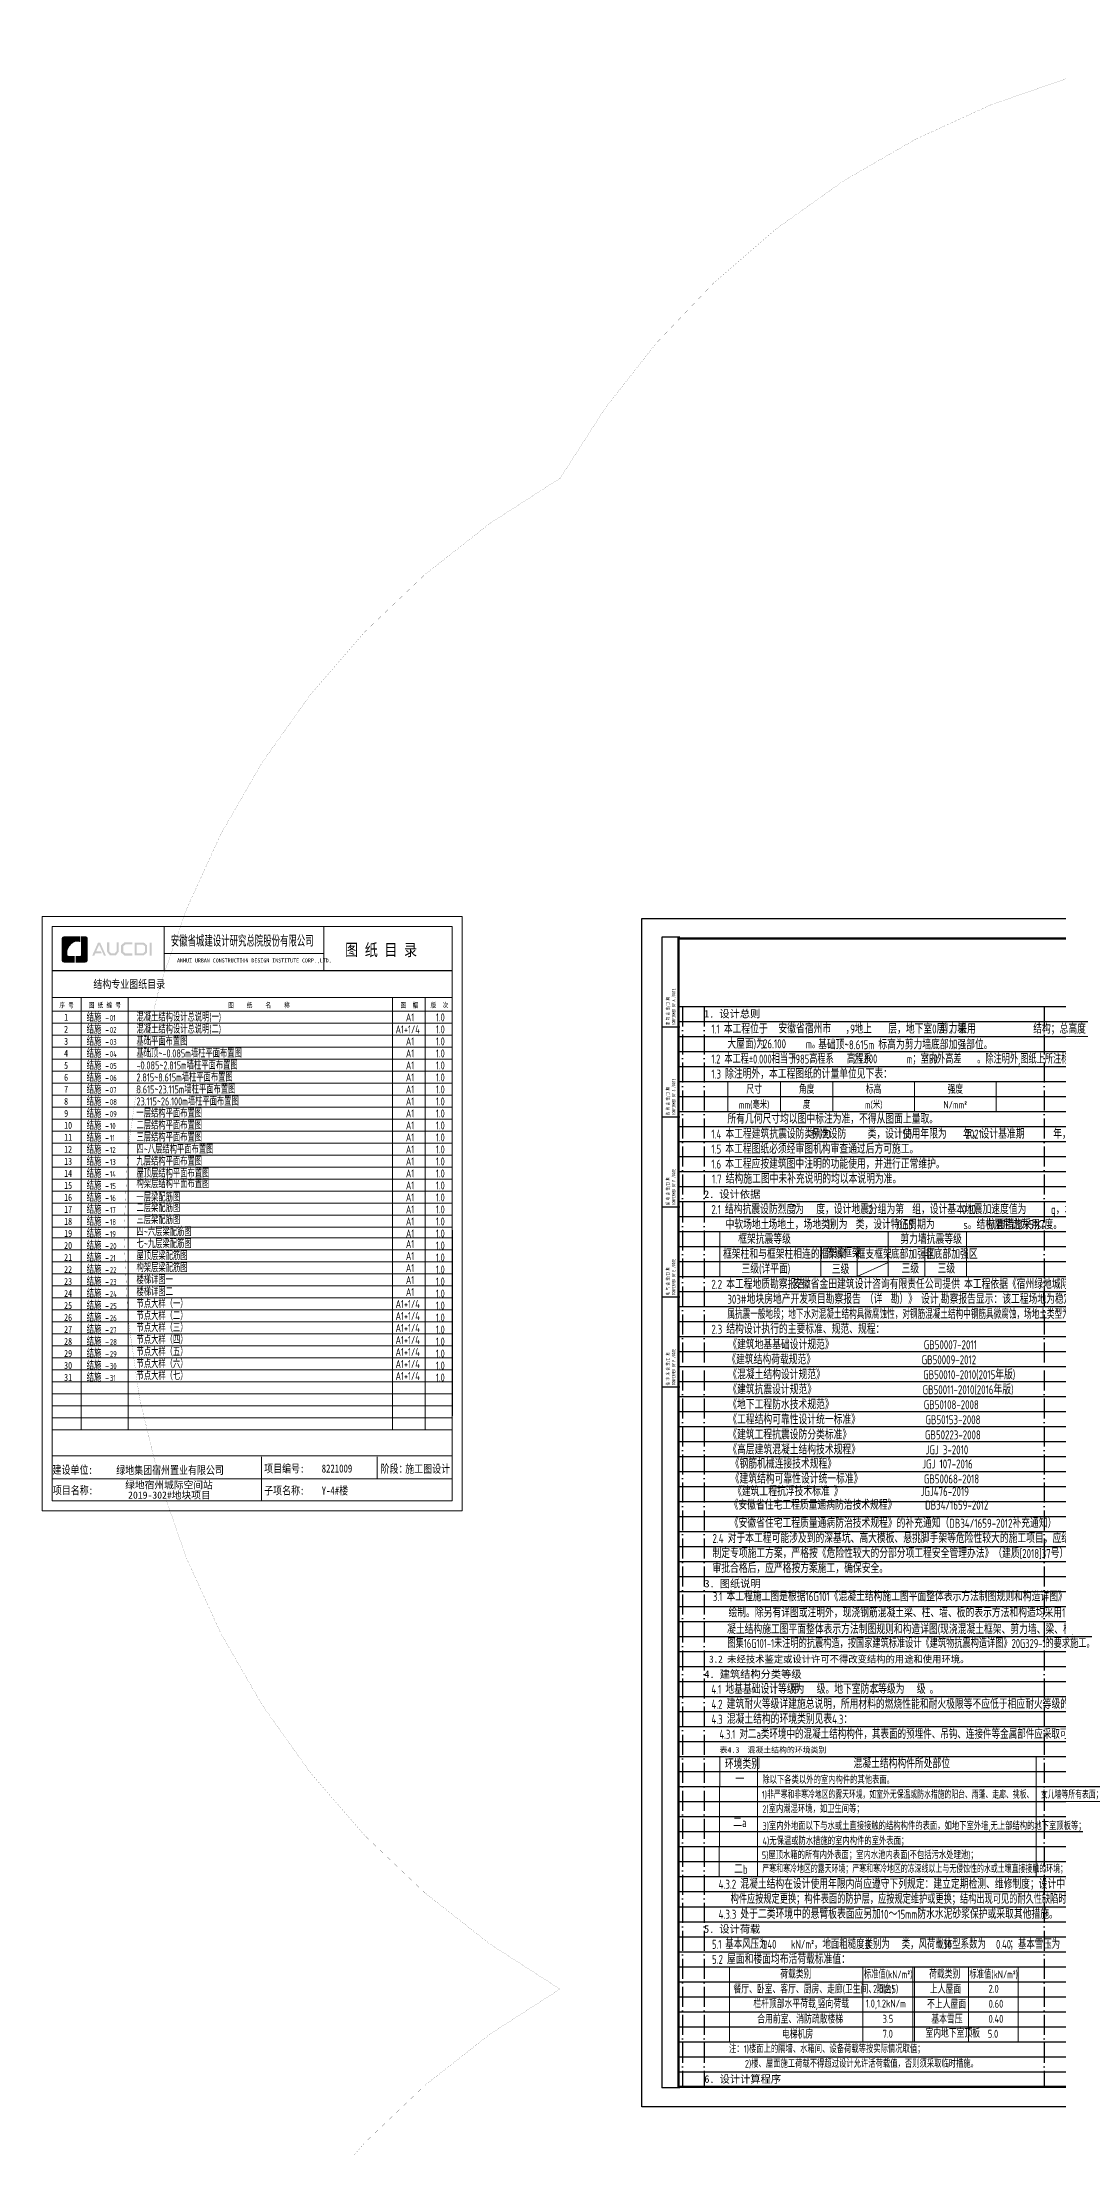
# Model space of a CAD drawing. Extents: x 826826 to 1642106, y -156213 to 399140.
# Drawn here: x 826826 to 877644, y 293837 to 399140 of the extents above; entities that cross this region are included whole.
import ezdxf
from ezdxf.enums import TextEntityAlignment as Align

# ---------------------------------------------------------------- set-up
doc = ezdxf.new("R2010")
doc.units = 0
doc.header["$LTSCALE"] = 1000
doc.linetypes.add('D1', pattern=[14, 10, -2, 0, -2])
doc.linetypes.add('DASHED', pattern=[0.75, 0.5, -0.25])
doc.layers.get('0').update_dxf_attribs({"linetype": 'CONTINUOUS'})
doc.layers.get('DEFPOINTS').update_dxf_attribs({"linetype": 'CONTINUOUS'})
for name, color, linetype in [('C-Sheet-图框', 101, 'CONTINUOUS'), ('C-SHET-TTLB', 11, 'CONTINUOUS'), ('PUB_TEXT', 2, 'CONTINUOUS'), ('图签文字', 4, 'CONTINUOUS'), ('审核', 1, 'CONTINUOUS')]:
    doc.layers.add(name, color=color, linetype=linetype)
for name, color, linetype, lineweight in [('S-1-TEXT', 7, 'CONTINUOUS', 18), ('S-1-修改', 23, 'CONTINUOUS', 18), ('图框', 9, 'CONTINUOUS', 18), ('图签', 147, 'CONTINUOUS', 18)]:
    doc.layers.add(name, color=color, linetype=linetype, lineweight=lineweight)
doc.styles.add('SHEET-ECADI', font='simhei.ttf', dxfattribs={"width": 0.7})
doc.styles.add('STYLE111', font='simhei.ttf', dxfattribs={"width": 0.7})
doc.styles.add('TS', font='tssdeng.shx', dxfattribs={"width": 0.7, "bigfont": 'tssdchn.shx'})
doc.styles.add('TSSD_DIMENSION', font='Tssdeng.shx', dxfattribs={"width": 0.7, "bigfont": 'tssdchn.shx'})
doc.styles.add('TSSD_REIN', font='tssdeng.shx', dxfattribs={"width": 0.7, "height": 300, "bigfont": 'tssdchn.shx'})
doc.styles.add('宋体', font='', dxfattribs={"height": 50})
doc.styles.add('建筑图签-1', font='simhei.ttf', dxfattribs={"width": 0.7})
doc.styles.add('黑体', font='simhei.ttf')
doc.styles.get('宋体').set_extended_font_data('SimSun')

# ---------------------------------------------------------------- blocks, each defined once
blk = doc.blocks.new('2014SHEET-L')
at = {"layer": 'C-SHET-TTLB'}
for p, q in [((0, -45), (-9, -45)), ((0, -90), (-9, -90)), ((0, -135), (-9, -135)), ((0, -180), (-9, -180)), ((0, -225), (-9, -225))]:
    blk.add_line(p, q, dxfattribs=at)
at = {"layer": 'C-SHET-TTLB', "style": 'SHEET-ECADI', "width": 0.7}
for s, p in [('建 筑 会 签/日 期', (-5.2, -44)), ('CONFIRMED BY A /DATE', (-2.3, -44)), ('结 构 会 签/日 期', (-5.2, -89)), ('CONFIRMED BY S /DATE', (-2.3, -89)), ('暖 动 会 签/日 期', (-5.2, -134)), ('CONFIRMED BY M /DATE', (-2.3, -134)), ('电 气 会 签/日 期', (-5.2, -179)), ('CONFIRMED BY E /DATE', (-2.3, -179)), ('给 排 水 会 签/日 期', (-5.2, -224)), ('CONFIRMED BY P /DATE', (-2.3, -224))]:
    blk.add_text(s, height=1.6, rotation=90, dxfattribs=at).set_placement(p)
blk = doc.blocks.new('2017_11-sheet-L2', base_point=(18.4, 410))
at = {"layer": 'C-SHET-TTLB'}
blk.add_blockref('2014SHEET-L', (19, 410.6), dxfattribs=at)
blk = doc.blocks.new('院标1')
h = blk.add_hatch(color=150)
h.dxf.hatch_style = 1
edge = h.paths.add_edge_path()
edge.add_spline(control_points=[(116373, 648379), (116379, 648379), (116382, 648379), (116391, 648379), (116391, 648379), (116391, 648379), (116616, 648379), (116616, 648379), (116616, 648379), (116616, 648379), (116616, 648054), (116616, 648054), (116616, 648054), (116616, 648054), (116108, 648054), (116108, 648054), (116108, 648054), (116028, 648054), (115963, 648111), (115963, 648199), (115963, 648199), (115963, 648199), (115963, 649215), (115963, 649215), (115963, 649215), (115963, 649295), (116018, 649360), (116108, 649360), (116108, 649360), (116108, 649360), (116897, 649360), (116897, 649360), (116897, 649360), (116897, 649360), (116897, 649080), (116897, 649080), (116897, 649080), (116897, 649080), (116566, 649140), (116356, 648859), (116356, 648859), (116245, 648719), (116240, 648545), (116247, 648466), (116247, 648466), (116254, 648386), (116247, 648466), (116247, 648466), (116247, 648466), (116247, 648466), (116258, 648374), (116373, 648379)], knot_values=[0, 0, 0, 0, 0.0714286, 0.0714286, 0.0714286, 0.1071429, 0.1428571, 0.1428571, 0.1428571, 0.1785714, 0.2142857, 0.2142857, 0.2142857, 0.25, 0.2857143, 0.2857143, 0.2857143, 0.3214286, 0.3571429, 0.3571429, 0.3571429, 0.3928571, 0.4285714, 0.4285714, 0.4285714, 0.4642857, 0.5, 0.5, 0.5, 0.5357143, 0.5714286, 0.5714286, 0.5714286, 0.6071429, 0.6428571, 0.6428571, 0.6428571, 0.6785714, 0.7142857, 0.7142857, 0.7142857, 0.75, 0.7857143, 0.7857143, 0.7857143, 0.8214286, 0.8571429, 0.8571429, 0.8571429, 0.9285714, 1, 1, 1, 1], degree=3, periodic=0)
h = blk.add_hatch(color=150)
h.dxf.hatch_style = 1
edge = h.paths.add_edge_path()
edge.add_spline(control_points=[(117268, 649215), (117268, 649215), (117268, 648199), (117268, 648199), (117268, 648199), (117268, 648114), (117212, 648054), (117123, 648054), (117123, 648054), (117123, 648054), (116663, 648054), (116663, 648054), (116663, 648054), (116663, 648054), (116663, 648379), (116663, 648379), (116663, 648379), (116663, 648379), (116865, 648379), (116865, 648379), (116865, 648379), (116907, 648379), (116941, 648413), (116941, 648455), (116941, 648455), (116941, 648455), (116941, 649360), (116941, 649360), (116941, 649360), (116941, 649360), (117123, 649360), (117123, 649360), (117123, 649360), (117204, 649360), (117268, 649306), (117268, 649215)], knot_values=[0, 0, 0, 0, 0.1, 0.1, 0.1, 0.15, 0.2, 0.2, 0.2, 0.25, 0.3, 0.3, 0.3, 0.35, 0.4, 0.4, 0.4, 0.45, 0.5, 0.5, 0.5, 0.55, 0.6, 0.6, 0.6, 0.65, 0.7, 0.7, 0.7, 0.75, 0.8, 0.8, 0.8, 0.9, 1, 1, 1, 1], degree=3, periodic=0)

msp = doc.modelspace()

# ---------------------------------------------------------------- hatches: boundary and pattern name
h = msp.add_hatch(color=150)
h.dxf.hatch_style = 1
edge = h.paths.add_edge_path()
edge.add_spline(control_points=[(829106.19, 354298.97), (829106.19, 354298.97), (829106.19, 353283.56), (829106.19, 353283.56), (829106.19, 353283.56), (829106.19, 353198.45), (829050.53, 353138.14), (828960.79, 353138.14), (828960.79, 353138.14), (828960.79, 353138.14), (828501.02, 353138.14), (828501.02, 353138.14), (828501.02, 353138.14), (828501.02, 353138.14), (828501.02, 353463.12), (828501.02, 353463.12), (828501.02, 353463.12), (828501.02, 353463.12), (828703.39, 353463.12), (828703.39, 353463.12), (828703.39, 353463.12), (828745.25, 353463.12), (828779.13, 353497.09), (828779.13, 353538.86), (828779.13, 353538.86), (828779.13, 353538.86), (828779.13, 354444.39), (828779.13, 354444.39), (828779.13, 354444.39), (828779.13, 354444.39), (828960.79, 354444.39), (828960.79, 354444.39), (828960.79, 354444.39), (829042.49, 354444.39), (829106.19, 354390.53), (829106.19, 354298.97)], knot_values=[0, 0, 0, 0, 0.1, 0.1, 0.1, 0.15, 0.2, 0.2, 0.2, 0.25, 0.3, 0.3, 0.3, 0.35, 0.4, 0.4, 0.4, 0.45, 0.5, 0.5, 0.5, 0.55, 0.6, 0.6, 0.6, 0.65, 0.7, 0.7, 0.7, 0.75, 0.8, 0.8, 0.8, 0.9, 1, 1, 1, 1], degree=3, periodic=0)
at = {"layer": '图签文字'}
h = msp.add_hatch(color=4, dxfattribs=at)
h.paths.add_polyline_path([(832197.43, 354134.1), (832304.21, 354134.1), (832304.21, 353479.38), (832197.43, 353479.38)])
h.paths.add_polyline_path([(831557.63, 354034.96), (831557.63, 353587.88), (831864.1, 353587.88), (831969.66, 353678.55), (831969.66, 353949.38), (831867.29, 354034.96)], flags=16)
h.paths.add_polyline_path([(831457.26, 354135.32), (831457.26, 353487.51), (831901.29, 353487.51), (832070.02, 353632.45), (832070.02, 353996.29), (831903.71, 354135.32)])
h.paths.add_polyline_path([(831335.82, 354138.45), (831335.82, 354040.44), (830989.77, 354040.44), (830876.89, 353946.13), (830876.89, 353674.3), (830989.77, 353587.39), (831337.67, 353587.39), (831337.67, 353483.84), (830943.51, 353483.84), (830771.41, 353631.78), (830771.41, 353996.06), (830939.81, 354138.45)])
h.paths.add_polyline_path([(830075.31, 354136.93), (830177.84, 354136.93), (830177.84, 353702.87), (830274.79, 353591.1), (830453.75, 353591.1), (830550.69, 353702.87), (830550.69, 354136.93), (830647.63, 354136.93), (830647.63, 353671.2), (830507.81, 353486.78), (830220.72, 353486.78), (830075.31, 353673.07)])
h.paths.add_polyline_path([(829623.27, 354135.77), (829722.71, 354135.77), (830013.36, 353486.11), (829915.05, 353486.11), (829675.82, 354025.12), (829526.96, 353695.1), (829757.8, 353695.1), (829809.29, 353597.19), (829485.44, 353597.19), (829435.62, 353484.34), (829331, 353484.34)])

# ---------------------------------------------------------------- linework, layer by layer
msp.add_line((847326.36, 339754.08), (847326.36, 330479.08))
at = {"layer": 'C-SHET-TTLB'}
for p, q in [((857798.73, 354402.46), (857798.73, 296882.46)), ((858698.73, 354402.46), (857798.73, 354402.46)), ((858698.73, 296882.46), (857798.73, 296882.46))]:
    msp.add_line(p, q, dxfattribs=at)
msp.add_lwpolyline([(940898.73, 355342.46), (940898.73, 295942.46), (856798.73, 295942.46), (856798.73, 355342.46)], close=True, dxfattribs=at)
at = {"layer": 'C-SHET-TTLB', "const_width": 120}
msp.add_lwpolyline([(858638.73, 354342.46), (939898.73, 354342.46), (939898.73, 296942.46), (858638.73, 296942.46)], close=True, dxfattribs=at)
at = {"layer": 'DEFPOINTS', "color": 252}
for p, q in [((858638.73, 350942.46), (932898.73, 350942.46)), ((858638.73, 350192.46), (932898.73, 350192.46)), ((858638.73, 349442.46), (932898.73, 349442.46)), ((858638.73, 348692.46), (932898.73, 348692.46)), ((858638.73, 347942.46), (932898.73, 347942.46)), ((858638.73, 347192.46), (932898.73, 347192.46)), ((858638.73, 346442.46), (932898.73, 346442.46)), ((858638.73, 345692.46), (932898.73, 345692.46)), ((858638.73, 344942.46), (932898.73, 344942.46)), ((858638.73, 344192.46), (932898.73, 344192.46)), ((858638.73, 343442.46), (932898.73, 343442.46)), ((858638.73, 342692.46), (932898.73, 342692.46)), ((858638.73, 341942.46), (932898.73, 341942.46)), ((858638.73, 341192.46), (932898.73, 341192.46)), ((858638.73, 340442.46), (932898.73, 340442.46)), ((858638.73, 339692.46), (932898.73, 339692.46)), ((858638.73, 338942.46), (932898.73, 338942.46)), ((858638.73, 338192.46), (932898.73, 338192.46)), ((858638.73, 337442.46), (932898.73, 337442.46)), ((858638.73, 336692.46), (932898.73, 336692.46)), ((858638.73, 335942.46), (932898.73, 335942.46)), ((858638.73, 335192.46), (932898.73, 335192.46)), ((858638.73, 334442.46), (932898.73, 334442.46)), ((858638.73, 333692.46), (932898.73, 333692.46)), ((858638.73, 332942.46), (932898.73, 332942.46)), ((858638.73, 332192.46), (932898.73, 332192.46)), ((858638.73, 331442.46), (932898.73, 331442.46)), ((858638.73, 330692.46), (932898.73, 330692.46)), ((858638.73, 329942.46), (932898.73, 329942.46)), ((858638.73, 329192.46), (932898.73, 329192.46)), ((858638.73, 328442.46), (932898.73, 328442.46)), ((858638.73, 327692.46), (932898.73, 327692.46)), ((858638.73, 326942.46), (932898.73, 326942.46)), ((858638.73, 326192.46), (932898.73, 326192.46)), ((858638.73, 325442.46), (932898.73, 325442.46)), ((858638.73, 324692.46), (932898.73, 324692.46)), ((858638.73, 323942.46), (932898.73, 323942.46)), ((858638.73, 323192.46), (932898.73, 323192.46)), ((858638.73, 322442.46), (932898.73, 322442.46)), ((858638.73, 321692.46), (932898.73, 321692.46)), ((858638.73, 320942.46), (932898.73, 320942.46)), ((858638.73, 320192.46), (932898.73, 320192.46)), ((858638.73, 319442.46), (932898.73, 319442.46)), ((858638.73, 318692.46), (932898.73, 318692.46)), ((858638.73, 317942.46), (932898.73, 317942.46)), ((858638.73, 317192.46), (932898.73, 317192.46)), ((858638.73, 316442.46), (932898.73, 316442.46)), ((858638.73, 315692.46), (932898.73, 315692.46)), ((858638.73, 314942.46), (932898.73, 314942.46)), ((858638.73, 314192.46), (932898.73, 314192.46)), ((858638.73, 313442.46), (932898.73, 313442.46)), ((858638.73, 312692.46), (932898.73, 312692.46)), ((858638.73, 311942.46), (932898.73, 311942.46)), ((858638.73, 311192.46), (932898.73, 311192.46)), ((858638.73, 310442.46), (932898.73, 310442.46)), ((858638.73, 309692.46), (932898.73, 309692.46)), ((858638.73, 308942.46), (932898.73, 308942.46)), ((858638.73, 308192.46), (932898.73, 308192.46)), ((858638.73, 307442.46), (932898.73, 307442.46)), ((858638.73, 306692.46), (932898.73, 306692.46)), ((858638.73, 305942.46), (932898.73, 305942.46)), ((858638.73, 305192.46), (932898.73, 305192.46)), ((858638.73, 304442.46), (932898.73, 304442.46)), ((858638.73, 303692.46), (932898.73, 303692.46)), ((858638.73, 302942.46), (932898.73, 302942.46)), ((858638.73, 302192.46), (932898.73, 302192.46)), ((858638.73, 301442.46), (932898.73, 301442.46)), ((858638.73, 300692.46), (932898.73, 300692.46)), ((858638.73, 299942.46), (932898.73, 299942.46)), ((858638.73, 299192.46), (932898.73, 299192.46)), ((858638.73, 298442.46), (932898.73, 298442.46)), ((858638.73, 297692.46), (932898.73, 297692.46))]:
    msp.add_line(p, q, dxfattribs=at)
at = {"layer": 'DEFPOINTS', "color": 252, "linetype": 'D1', "ltscale": 0.1}
for p, q in [((858838.73, 350942.46), (858838.73, 296942.46)), ((859910.73, 350942.46), (859910.73, 296942.46)), ((876910.73, 350942.46), (876910.73, 296942.46))]:
    msp.add_line(p, q, dxfattribs=at)
at = {"layer": 'S-1-TEXT', "color": 2}
for p, q in [((863724.95, 347192.46), (863724.95, 345692.46)), ((866349.95, 347192.46), (866349.95, 345692.46)), ((870428.07, 347192.46), (870428.07, 345692.46)), ((861099.95, 346442.46), (874506.2, 346442.46)), ((860691.05, 339692.46), (873034.87, 339692.46)), ((860691.05, 339692.46), (860691.05, 337442.46)), ((860691.05, 339692.46), (860691.05, 337442.46)), ((869116.33, 339692.46), (869116.33, 337442.46)), ((873034.87, 339692.46), (873034.87, 337442.46)), ((860691.05, 338942.46), (873034.87, 338942.46)), ((860691.05, 338192.46), (873034.87, 338192.46)), ((865739.31, 338942.46), (865739.31, 337442.46)), ((867560.6, 338942.46), (867560.6, 337442.46)), ((867560.6, 337442.46), (869116.33, 338139.95)), ((870947.96, 338942.46), (870947.96, 337442.46)), ((860691.05, 337442.46), (873034.87, 337442.46)), ((862581.76, 313447.95), (862581.76, 307442.46)), ((860706.76, 312697.95), (876511.38, 312697.95)), ((860706.76, 311947.95), (876511.38, 311947.95)), ((860706.76, 308197.95), (876511.38, 308197.95)), ((861183.94, 302942.46), (870347.3, 302942.46)), ((861183.94, 302942.46), (861183.94, 299192.46)), ((870347.3, 302942.46), (861183.94, 302942.46)), ((867840.19, 299192.46), (867840.19, 302942.46)), ((870347.3, 299192.46), (870347.3, 302942.46)), ((875604.08, 302942.46), (870432.52, 302942.46)), ((870432.52, 299192.46), (870432.52, 302942.46)), ((870432.52, 302942.46), (875604.08, 302942.46)), ((873132.37, 299192.46), (873132.37, 302942.46)), ((875604.08, 299192.46), (875604.08, 302942.46)), ((861183.94, 302192.46), (870347.3, 302192.46)), ((861183.94, 301442.46), (870347.3, 301442.46)), ((870432.52, 302192.46), (875604.08, 302192.46)), ((870432.52, 301442.46), (875604.08, 301442.46)), ((861183.94, 300692.46), (870347.3, 300692.46)), ((870432.52, 300692.46), (875604.08, 300692.46)), ((861183.94, 299942.46), (870347.3, 299942.46)), ((861183.94, 299192.46), (870347.3, 299192.46)), ((870432.52, 299942.46), (875604.08, 299942.46)), ((870432.52, 299192.46), (875604.08, 299192.46))]:
    msp.add_line(p, q, dxfattribs=at)
for points in [[(874506.2, 347192.46), (874506.2, 345692.46), (861099.95, 345692.46), (861099.95, 347192.46), (874506.2, 347192.46)], [(876511.38, 313447.95), (876511.38, 307442.46), (860669.07, 307442.46), (860706.76, 313447.95), (876511.38, 313447.95)]]:
    msp.add_lwpolyline(points, dxfattribs=at)
at = {"layer": '图框'}
for p, q in [((827326.36, 354928.87), (827326.36, 326228.87)), ((847326.36, 354928.87), (827326.36, 354928.87)), ((832919.66, 352728.87), (832919.66, 354928.87)), ((840910.42, 352728.87), (840910.42, 354928.87)), ((847326.36, 326228.87), (847326.36, 354928.87)), ((840889.35, 353590.89), (832919.66, 353590.89)), ((827326.36, 351378.87), (827326.35, 327378.88)), ((827326.36, 351378.87), (827326.36, 331578.88)), ((827326.36, 351378.87), (847326.36, 351378.87)), ((847326.36, 350703.86), (827326.36, 350703.87)), ((847326.36, 350703.86), (827326.36, 350703.87)), ((827326.36, 350703.87), (847326.36, 350703.86)), ((827326.36, 350703.87), (847326.36, 350703.86)), ((828770.54, 351378.87), (828770.54, 329778.88)), ((831127.73, 351378.87), (831127.73, 329778.88)), ((844337.94, 351378.87), (844337.94, 329778.87)), ((845972.16, 351378.87), (845972.17, 329778.87)), ((847326.36, 350103.86), (827326.36, 350103.87)), ((847326.36, 349503.86), (827326.36, 349503.87)), ((827326.36, 349503.87), (847326.36, 349503.86)), ((827326.36, 349503.87), (847326.36, 349503.86)), ((847326.36, 349503.86), (827326.36, 349503.87)), ((847326.36, 348903.86), (827326.36, 348903.87)), ((847326.36, 348903.86), (827326.36, 348903.87)), ((827326.36, 348903.87), (847326.36, 348903.86)), ((847326.36, 348303.86), (827326.36, 348303.87)), ((847326.36, 348303.86), (827326.36, 348303.87)), ((827326.36, 348303.87), (847326.36, 348303.86)), ((827326.36, 348303.87), (847326.36, 348303.86)), ((847326.36, 347703.86), (827326.36, 347703.87)), ((847326.36, 347703.86), (827326.36, 347703.87)), ((847326.36, 347703.86), (827326.36, 347703.87)), ((847326.36, 347703.86), (827326.36, 347703.87)), ((827326.36, 347703.87), (847326.36, 347703.86)), ((827326.36, 347703.87), (847326.36, 347703.86)), ((847326.36, 347103.86), (827326.36, 347103.87)), ((827326.36, 347103.87), (847326.36, 347103.86)), ((827326.36, 347103.87), (847326.36, 347103.86)), ((847326.36, 347103.86), (827326.36, 347103.87)), ((847326.36, 346503.86), (827326.36, 346503.87)), ((847326.36, 346503.86), (827326.36, 346503.87)), ((827326.36, 346503.87), (847326.36, 346503.86)), ((827326.36, 346503.87), (847326.36, 346503.86)), ((847326.36, 345903.86), (827326.36, 345903.87)), ((847326.36, 345903.86), (827326.36, 345903.87)), ((827326.36, 345903.87), (847326.36, 345903.86)), ((827326.36, 345903.87), (847326.36, 345903.86)), ((847326.36, 345303.86), (827326.36, 345303.87)), ((847326.36, 345303.86), (827326.36, 345303.87)), ((847326.36, 345303.86), (827326.36, 345303.87)), ((847326.36, 345303.86), (827326.36, 345303.87)), ((827326.36, 345303.87), (847326.36, 345303.86)), ((827326.36, 345303.87), (847326.36, 345303.86)), ((847326.36, 344703.86), (827326.36, 344703.87)), ((827326.36, 344703.87), (847326.36, 344703.86)), ((827326.36, 344703.87), (847326.36, 344703.86)), ((847326.36, 344703.86), (827326.36, 344703.87)), ((847326.36, 344103.86), (827326.36, 344103.87)), ((847326.36, 344103.86), (827326.36, 344103.87)), ((827326.36, 344103.87), (847326.36, 344103.86)), ((827326.36, 344103.87), (847326.36, 344103.86)), ((847326.36, 343503.86), (827326.36, 343503.87)), ((847326.36, 343503.86), (827326.36, 343503.87)), ((827326.36, 343503.87), (847326.36, 343503.86)), ((827326.36, 343503.87), (847326.36, 343503.86)), ((847326.36, 342903.86), (827326.36, 342903.87)), ((847326.36, 342903.86), (827326.36, 342903.87)), ((847326.36, 342903.86), (827326.36, 342903.87)), ((847326.36, 342903.86), (827326.36, 342903.87)), ((827326.36, 342903.87), (847326.36, 342903.86)), ((827326.36, 342903.87), (847326.36, 342903.86)), ((847326.36, 342303.86), (827326.36, 342303.87)), ((827326.36, 342303.87), (847326.36, 342303.86)), ((827326.36, 342303.87), (847326.36, 342303.86)), ((847326.36, 342303.86), (827326.36, 342303.87)), ((847326.36, 341703.86), (827326.36, 341703.87)), ((847326.36, 341703.86), (827326.36, 341703.87)), ((827326.36, 341703.87), (847326.36, 341703.86)), ((827326.36, 341703.87), (847326.36, 341703.86)), ((847326.36, 341103.86), (827326.36, 341103.87)), ((847326.36, 340503.86), (827326.36, 340503.87)), ((847326.36, 339903.87), (827326.36, 339903.88)), ((847326.36, 339378.87), (827326.36, 339378.88)), ((827326.36, 339378.88), (847326.36, 339378.87)), ((827326.36, 339378.88), (847326.36, 339378.87)), ((847326.36, 339378.87), (827326.36, 339378.88)), ((847326.36, 338778.87), (827326.36, 338778.88)), ((847326.36, 338778.87), (827326.36, 338778.88)), ((827326.36, 338778.88), (847326.36, 338778.87)), ((827326.36, 338778.88), (847326.36, 338778.87)), ((847326.36, 338178.87), (827326.36, 338178.88)), ((847326.36, 338178.87), (827326.36, 338178.88)), ((827326.36, 338178.88), (847326.36, 338178.87)), ((827326.36, 338178.88), (847326.36, 338178.87)), ((847326.36, 337578.87), (827326.36, 337578.88)), ((847326.36, 337578.87), (827326.36, 337578.88)), ((847326.36, 337578.87), (827326.36, 337578.88)), ((847326.36, 337578.87), (827326.36, 337578.88)), ((827326.36, 337578.88), (847326.36, 337578.87)), ((827326.36, 337578.88), (847326.36, 337578.87)), ((847326.36, 336978.87), (827326.36, 336978.88)), ((827326.36, 336978.88), (847326.36, 336978.87)), ((827326.36, 336978.88), (847326.36, 336978.87)), ((847326.36, 336978.87), (827326.36, 336978.88)), ((847326.36, 336378.87), (827326.36, 336378.88)), ((847326.36, 336378.87), (827326.36, 336378.88)), ((827326.36, 336378.88), (847326.36, 336378.87)), ((827326.36, 336378.88), (847326.36, 336378.87)), ((847326.36, 335778.87), (827326.36, 335778.88)), ((847326.36, 335778.87), (827326.36, 335778.88)), ((827326.36, 335778.88), (847326.36, 335778.87)), ((827326.36, 335778.88), (847326.36, 335778.87)), ((847326.36, 335178.87), (827326.36, 335178.88)), ((847326.36, 335178.87), (827326.36, 335178.88)), ((847326.36, 335178.87), (827326.36, 335178.88)), ((847326.36, 335178.87), (827326.36, 335178.88)), ((827326.36, 335178.88), (847326.36, 335178.87)), ((827326.36, 335178.88), (847326.36, 335178.87)), ((847326.36, 334578.87), (827326.36, 334578.88)), ((827326.36, 334578.88), (847326.36, 334578.87)), ((827326.36, 334578.88), (847326.36, 334578.87)), ((847326.36, 334578.87), (827326.36, 334578.88)), ((847326.36, 333978.87), (827326.36, 333978.88)), ((847326.36, 333978.87), (827326.36, 333978.88)), ((827326.36, 333978.88), (847326.36, 333978.87)), ((827326.36, 333978.88), (847326.36, 333978.87)), ((847326.36, 333378.87), (827326.36, 333378.88)), ((847326.36, 333378.87), (827326.36, 333378.88)), ((827326.36, 333378.88), (847326.36, 333378.87)), ((827326.36, 333378.88), (847326.36, 333378.87)), ((847326.36, 332778.87), (827326.36, 332778.88)), ((847326.36, 332778.87), (827326.36, 332778.88)), ((847326.36, 332778.87), (827326.36, 332778.88)), ((847326.36, 332778.87), (827326.36, 332778.88)), ((827326.36, 332778.88), (847326.36, 332778.87)), ((827326.36, 332778.88), (847326.36, 332778.87)), ((847326.36, 332178.87), (827326.36, 332178.88)), ((827326.36, 332178.88), (847326.36, 332178.87)), ((827326.36, 332178.88), (847326.36, 332178.87)), ((847326.36, 332178.87), (827326.36, 332178.88)), ((847326.36, 331578.87), (827326.36, 331578.88)), ((847326.36, 331578.87), (827326.36, 331578.88)), ((827326.36, 331578.88), (847326.36, 331578.87)), ((827326.36, 331578.88), (847326.36, 331578.87)), ((847326.36, 330978.87), (827326.36, 330978.88)), ((847326.36, 330978.87), (827326.36, 330978.88)), ((847326.36, 330978.87), (827326.36, 330978.88)), ((847326.36, 330978.87), (827326.36, 330978.88)), ((827326.36, 330978.88), (847326.36, 330978.87)), ((827326.36, 330978.88), (847326.36, 330978.87)), ((847326.36, 330378.87), (827326.36, 330378.88)), ((827326.36, 330378.88), (847326.36, 330378.87)), ((847326.36, 330378.87), (827326.36, 330378.88)), ((827326.36, 330378.88), (847326.36, 330378.87)), ((847326.36, 329778.87), (827326.36, 329778.88)), ((837796.79, 328428.87), (837796.79, 326228.87)), ((843571.11, 328428.87), (843571.11, 327329.05)), ((827326.36, 327327.82), (847326.36, 327329.33)), ((827326.36, 326228.87), (847326.36, 326228.87))]:
    msp.add_line(p, q, dxfattribs=at)
for points in [[(847826.36, 355428.87), (847826.36, 325728.87), (826826.36, 325728.87), (826826.36, 355428.87)], [(847826.36, 355428.87), (847826.36, 325728.87), (826826.36, 325728.87), (826826.36, 355428.87)], [(827326.36, 326228.87), (847326.36, 326228.87), (847326.36, 354928.87), (827326.36, 354928.87)]]:
    msp.add_lwpolyline(points, close=True, dxfattribs=at)
at = {"layer": '图框', "const_width": 56.25}
for points in [[(827326.36, 352728.87), (847326.36, 352728.87)], [(827326.36, 328479.08), (847326.36, 328479.08)]]:
    msp.add_lwpolyline(points, dxfattribs=at)
at = {"layer": '审核', "const_width": 5}
msp.add_lwpolyline([(852711.89, 377338, -0.577350269), (928228.61, 377338, -0.577350269), (1003745.32, 377338, -0.577350269), (1079262.03, 377338, -0.577350269), (1154778.74, 377338, -0.577350269), (1230295.46, 377338, -0.577350269), (1230295.46, 301821.29, -0.577350269), (1230295.46, 226304.57, -0.577350269), (1230295.46, 150787.86, -0.577350269), (1230295.46, 75271.15, -0.577350269), (1230295.46, -245.56, -0.577350269), (1154778.74, -245.56, -0.577350269), (1079262.03, -245.56, -0.577350269), (1003745.32, -245.56, -0.577350269), (928228.61, -245.56, -0.577350269), (852711.89, -245.56, -0.577350269), (852711.89, 75271.15, -0.577350269), (852711.89, 150787.86, -0.577350269), (852711.89, 226304.57, -0.577350269), (852711.89, 301821.29, -0.577350269), (852711.89, 377338, -0.577350269), (852711.89, 377338, -0.577350269)], format="xyb", dxfattribs=at)

# ---------------------------------------------------------------- block references
msp.add_blockref('院标1', (711835.97, -294919.36))
at = {"layer": 'C-SHET-TTLB', "xscale": 100, "yscale": 100, "zscale": 100}
msp.add_blockref('2017_11-sheet-L2', (858638.73, 354342.46), dxfattribs=at)

# ---------------------------------------------------------------- texts
at = {"layer": 'C-Sheet-图框', "color": 7, "linetype": 'Continuous', "style": 'STYLE111', "width": 0.7}
for s, p in [('2', (827923.93, 349622.71)), ('1', (827923.93, 350222.71)), ('4', (827923.93, 348422.71)), ('3', (827923.93, 349022.71)), ('5', (827923.93, 347822.71)), ('6', (827923.93, 347222.71)), ('7', (827923.93, 346622.71)), ('8', (827923.93, 346022.71)), ('9', (827923.93, 345422.71)), ('10', (827923.93, 344822.71)), ('11', (827923.93, 344222.71)), ('12', (827923.93, 343622.71)), ('13', (827923.93, 343022.71)), ('14', (827923.93, 342422.71)), ('15', (827923.93, 341822.71)), ('16', (827923.93, 341222.71)), ('17', (827923.93, 340622.71)), ('18', (827923.93, 340022.71)), ('20', (827923.93, 338822.72)), ('19', (827923.93, 339422.72)), ('21', (827923.93, 338222.72)), ('22', (827923.93, 337622.72)), ('23', (827923.93, 337022.72)), ('24', (827923.93, 336422.72)), ('25', (827923.93, 335822.72)), ('26', (827923.93, 335222.72)), ('27', (827923.93, 334622.72)), ('28', (827923.93, 334022.72)), ('30', (827923.93, 332822.72)), ('29', (827923.93, 333422.72)), ('31', (827923.93, 332222.72))]:
    msp.add_text(s, height=350, dxfattribs=at).set_placement(p)
at = {"layer": 'PUB_TEXT', "linetype": 'Continuous', "style": 'TSSD_REIN', "width": 0.7}
for p in [(829053.61, 350181.12), (829053.61, 349581.12), (829053.61, 348981.12), (829053.61, 348381.12), (829053.61, 347781.12), (829053.61, 347181.12), (829053.61, 346581.12), (829053.6, 345981.12), (829053.6, 345381.12), (829053.6, 344781.12), (829053.6, 344181.12), (829053.61, 343581.12), (829053.61, 342981.12), (829053.61, 342381.12), (829053.61, 341781.12), (829053.61, 341181.12), (829053.61, 340581.12), (829053.61, 339981.13), (829053.61, 339381.14), (829053.61, 338781.14), (829053.61, 338181.14), (829053.61, 337581.14), (829053.61, 336981.14), (829053.61, 336381.14), (829053.61, 335781.14), (829053.6, 335181.14), (829053.6, 334581.14), (829053.6, 333981.14), (829053.6, 333381.14), (829053.6, 332781.14), (829053.6, 332181.14)]:
    msp.add_text('结施 - ', height=400, dxfattribs=at).set_placement(p)
at = {"layer": 'PUB_TEXT', "color": 1, "linetype": 'Continuous', "style": 'TSSD_REIN', "width": 0.7}
for s, height, p in [('01', 300, (830212.74, 350215.25)), ('02', 300, (830212.74, 349615.25)), ('1.0', 400, (846508.5, 350192.92)), ('1.0', 400, (846508.5, 349592.92)), ('03', 300, (830212.74, 349015.25)), ('04', 300, (830212.74, 348415.25)), ('1.0', 400, (846508.5, 348992.92)), ('1.0', 400, (846508.5, 348392.92)), ('05', 300, (830212.74, 347815.25)), ('06', 300, (830212.74, 347215.25)), ('1.0', 400, (846508.5, 347792.92)), ('1.0', 400, (846508.5, 347192.92)), ('07', 300, (830212.74, 346615.25)), ('1.0', 400, (846508.5, 346592.92)), ('08', 300, (830212.74, 346015.25)), ('09', 300, (830212.74, 345415.25)), ('1.0', 400, (846508.5, 345992.92)), ('1.0', 400, (846508.5, 345392.92)), ('10', 300, (830212.74, 344815.25)), ('11', 300, (830212.74, 344215.25)), ('1.0', 400, (846508.5, 344792.92)), ('1.0', 400, (846508.5, 344192.92)), ('12', 300, (830212.74, 343615.25)), ('13', 300, (830212.74, 343015.25)), ('1.0', 400, (846508.5, 343592.92)), ('1.0', 400, (846508.5, 342992.92)), ('14', 300, (830212.74, 342415.25)), ('1.0', 400, (846508.5, 342392.92)), ('15', 300, (830212.74, 341815.25)), ('16', 300, (830212.74, 341215.25)), ('1.0', 400, (846508.5, 341792.92)), ('1.0', 400, (846508.5, 341192.92)), ('17', 300, (830212.74, 340615.25)), ('18', 300, (830212.74, 340015.26)), ('1.0', 400, (846508.5, 340592.92)), ('1.0', 400, (846508.5, 339992.93)), ('19', 300, (830212.74, 339415.27)), ('20', 300, (830212.74, 338815.27)), ('1.0', 400, (846508.5, 339392.93)), ('1.0', 400, (846508.5, 338792.93)), ('21', 300, (830212.74, 338215.27)), ('1.0', 400, (846508.5, 338192.93)), ('22', 300, (830212.74, 337615.27)), ('23', 300, (830212.74, 337015.27)), ('1.0', 400, (846508.5, 337592.93)), ('1.0', 400, (846508.5, 336992.93)), ('24', 300, (830212.74, 336415.27)), ('25', 300, (830212.74, 335815.27)), ('1.0', 400, (846508.5, 336392.93)), ('1.0', 400, (846508.5, 335792.93)), ('26', 300, (830212.74, 335215.27)), ('27', 300, (830212.74, 334615.27)), ('1.0', 400, (846508.5, 335192.93)), ('1.0', 400, (846508.5, 334592.93)), ('28', 300, (830212.74, 334015.27)), ('1.0', 400, (846508.5, 333992.94)), ('29', 300, (830212.74, 333415.27)), ('30', 300, (830212.74, 332815.27)), ('1.0', 400, (846508.5, 333392.94)), ('1.0', 400, (846508.5, 332792.94)), ('31', 300, (830212.74, 332215.27)), ('1.0', 400, (846508.5, 332192.94))]:
    msp.add_text(s, height=height, dxfattribs=at).set_placement(p)
at = {"layer": 'PUB_TEXT', "color": 7, "linetype": 'Continuous', "style": 'TSSD_REIN', "width": 0.7}
for s, p in [('混凝土结构设计总说明(一)', (831542.98, 350192.92)), ('混凝土结构设计总说明(二)', (831542.98, 349592.92)), ('A1+1/4', (844492.87, 349592.92)), ('A1', (845008.91, 350192.92)), ('基础平面布置图', (831542.98, 348992.92)), ('基础顶~-0.085m墙柱平面布置图', (831542.98, 348392.92)), ('A1', (845008.91, 348992.92)), ('A1', (845008.91, 348392.92)), ('-0.085~2.815m墙柱平面布置图', (831542.98, 347792.92)), ('2.815~8.615m墙柱平面布置图', (831542.98, 347192.92)), ('A1', (845008.91, 347792.92)), ('A1', (845008.91, 347192.92)), ('8.615~23.115m墙柱平面布置图', (831542.98, 346592.92)), ('A1', (845008.91, 346592.92)), ('一层结构平面布置图', (831542.98, 345392.92)), ('23.115~26.100m墙柱平面布置图', (831542.98, 345992.92)), ('A1', (845008.91, 345992.92)), ('A1', (845008.91, 345392.92)), ('二层结构平面布置图', (831542.98, 344792.92)), ('三层结构平面布置图', (831542.98, 344192.92)), ('A1', (845008.91, 344792.92)), ('A1', (845008.91, 344192.92)), ('九层结构平面布置图', (831542.99, 342992.92)), ('四~八层结构平面布置图', (831542.98, 343592.92)), ('A1', (845008.91, 343592.92)), ('A1', (845008.91, 342992.92)), ('构架层结构平面布置图', (831542.99, 341867.93)), ('屋顶层结构平面布置图', (831542.99, 342392.92)), ('A1', (845008.91, 342392.92)), ('一层梁配筋图', (831542.98, 341192.93)), ('A1', (845008.91, 341792.92)), ('A1', (845008.91, 341192.92)), ('二层梁配筋图', (831542.98, 340667.93)), ('三层梁配筋图', (831542.98, 340067.93)), ('A1', (845008.9, 340592.92)), ('A1', (845008.91, 339992.92)), ('七~九层梁配筋图', (831542.98, 338867.93)), ('四~六层梁配筋图', (831542.98, 339467.93)), ('A1', (845008.9, 339392.93)), ('A1', (845008.91, 338867.93)), ('构架层梁配筋图', (831542.98, 337667.93)), ('屋顶层梁配筋图', (831542.98, 338267.93)), ('A1', (845008.91, 338267.93)), ('A1', (845008.91, 337667.93)), ('楼梯详图一', (831542.98, 337067.93)), ('A1', (845008.91, 337067.93)), ('楼梯详图二', (831542.98, 336467.93)), ('节点大样（一）', (831542.98, 335867.93)), ('A1+1/4', (844492.87, 335867.93)), ('A1', (845008.91, 336467.93)), ('节点大样（二）', (831542.98, 335267.93)), ('节点大样（三）', (831542.98, 334667.93)), ('A1+1/4', (844492.87, 335267.93)), ('A1+1/4', (844492.87, 334667.93)), ('节点大样（四）', (831542.98, 334067.93)), ('节点大样（五）', (831542.98, 333467.93)), ('A1+1/4', (844492.87, 334067.93)), ('A1+1/4', (844492.87, 333467.93)), ('节点大样（六）', (831542.98, 332867.93)), ('A1+1/4', (844492.87, 332867.93)), ('节点大样（七）', (831542.98, 332267.93)), ('A1+1/4', (844492.87, 332267.93))]:
    msp.add_text(s, height=400, dxfattribs=at).set_placement(p)
at = {"layer": 'S-1-TEXT', "style": '黑体'}
for s, height, p in [('1. 设计总则', 375, (859910.73, 350388.43)), ('2. 设计依据', 375, (859910.73, 341368.08)), ('3. 图纸说明', 375, (859930.67, 321904.69)), ('4. 建筑结构分类等级', 375, (859927.41, 317376.68)), ('表4.3  混凝土结构的环境类别', 281.25, (860685.23, 313639.26)), ('5. 设计荷载', 375, (859910.73, 304638.43)), ('6. 设计计算程序', 375, (859923.35, 297138.43))]:
    msp.add_text(s, height=height, dxfattribs=at).set_placement(p)
at = {"layer": 'S-1-TEXT', "style": 'TS'}
for s, height, width, p in [('1.1 本工程位于                   ，地上    层，地下室0层 ，采用              结构；总高度', 450, 0.75, (860275.54, 349584.89)), ('1.2 本工程%%P0.000相当于             高程系         m；室内外高差    。除注明外,图纸上所注标高均为相对标高。', 450, 0.7, (860275.54, 348084.89)), ('大屋面)为          m。', 450, 0.75, (861076.36, 348834.89)), ('1.3 除注明外，本工程图纸的计量单位见下表：', 450, 0.75, (860275.54, 347334.89)), ('所有几何尺寸均以图中标注为准，不得从图面上量取。', 450, 0.75, (861076.36, 345084.89)), ('     场地土，场地类别为  类，设计特征周期为       s。结构阻尼比为5%%%。', 450, 0.75, (862105.39, 339807.06)), ('框架抗震等级', 450, 0.75, (861617.79, 339075.95)), ('剪力墙抗震等级', 450, 0.75, (869724.23, 339075.95)), ('框架柱和与框架柱相连的框架梁', 450, 0.75, (860859.4, 338326.5)), ('普通框架', 450, 0.75, (865989.05, 338384.24)), ('框支框架', 450, 0.75, (867537.54, 338326.5)), ('底部加强区', 450, 0.75, (869250.14, 338326.5)), ('非底部加强区', 450, 0.75, (870949.95, 338326.5)), ('《建筑地基基础设计规范》                      GB50007-2011', 450, 0.75, (861121.01, 333803.45)), ('《建筑结构荷载规范》                          GB50009-2012', 450, 0.75, (861072.81, 333053.45)), ('《混凝土结构设计规范》                        GB50010-2010(2015年版)', 450, 0.75, (861121.01, 332307.06)), ('《建筑抗震设计规范》                          GB50011-2010(2016年版)', 450, 0.75, (861121.01, 331557.06)), ('《地下工程防水技术规范》                      GB50108-2008', 450, 0.75, (861121.01, 330807.06)), ('《工程结构可靠性设计统一标准》                GB50153-2008', 450, 0.75, (861121.01, 330057.06)), ('《建筑工程抗震设防分类标准》                  GB50223-2008', 450, 0.75, (861121.01, 329299.76)), ('《高层建筑混凝土结构技术规程》                JGJ 3-2010', 450, 0.75, (861121.01, 328553.45)), ('《钢筋机械连接技术规程》                     JGJ 107-2016', 450, 0.75, (861244.22, 327846.51)), ('《建筑结构可靠性设计统一标准》               GB50068-2018', 450, 0.75, (861244.22, 327096.51)), ('《安徽省住宅工程质量通病防治技术规程》的补充通知（DB34/1659-2012补充通知）', 450, 0.75, (861199.23, 324881.41)), ('3.1 本工程施工图是根据16G101《混凝土结构施工图平面整体表示方法制图规则和构造详图》系列图集进行', 450, 0.75, (860345.34, 321215.35)), ('绘制。除另有详图或注明外，现浇钢筋混凝土梁、柱、墙、板的表示方法和构造均采用16G101-1《混', 450, 0.75, (861133.54, 320408.39)), ('凝土结构施工图平面整体表示方法制图规则和构造详图(现浇混凝土框架、剪力墙、梁、板)》。设计图和', 450, 0.75, (861060.39, 319571.56)), ('图集16G101-1未注明的抗震构造，按国家建筑标准设计《建筑物抗震构造详图》20G329-1的要求施工。', 450, 0.7, (861076.36, 318877.41)), ('4.2 建筑耐火等级详建施总说明，所用材料的燃烧性能和耐火极限等不应低于相应耐火等级的建筑防火规范要求。', 450, 0.75, (860280.78, 315834.89)), ('4.3 混凝土结构的环境类别见表4.3：', 450, 0.75, (860280.78, 315084.89)), ('4.3.1 对二a类环境中的混凝土结构构件，其表面的预埋件、吊钩、连接件等金属部件应采取可靠的防锈措施。', 450, 0.73, (860678.48, 314334.89)), ('环境类别', 450, 0.75, (860952.34, 312834.98)), ('混凝土结构构件所处部位', 450, 0.75, (867380.45, 312866.5)), ('一', 450, 0.75, (861477.85, 312084.98)), ('除以下各类以外的室内构件的其他表面。', 375, 0.75, (862823.48, 312084.98)), ('2)室内潮湿环境，如卫生间等；', 375, 0.75, (862823.48, 310635.08)), ('二a', 450, 0.75, (861369.35, 309918.71)), ('3)室内外地面以下与水或土直接接触的结构构件的表面，如地下室外墙,无上部结构的地下室顶板等；', 375, 0.75, (862832.8, 309781.55)), ('5)屋顶水箱的所有内外表面；室内水池内表面(不包括污水处理池)；', 375, 0.75, (862798.24, 308325.83)), ('4)无保温或防水措施的室内构件的室外表面；', 375, 0.75, (862832.8, 309031.55)), (' 二b', 450, 0.75, (861209.13, 307584.98)), ('严寒和寒冷地区的露天环境；严寒和寒冷地区的冻深线以上与无侵蚀性的水或土壤直接接触的环境；干湿交替环境。', 375, 0.71, (862823.48, 307635.08)), ('4.3.2 混凝土结构在设计使用年限内尚应遵守下列规定：建立定期检测、维修制度；设计中可更换的混凝土', 450, 0.75, (860637.88, 306840.38)), ('构件应按规定更换；构件表面的防护层，应按规定维护或更换；结构出现可见的耐久性缺陷时，应及时进行处理。', 450, 0.7, (861238.15, 306090.38)), ('4.3.3 处于二类环境中的悬臂板表面应另加10～15mm防水水泥砂浆保护或采取其他措施。', 450, 0.75, (860637.88, 305340.38)), ('5.1 基本风压为      kN/m\x8c2\x8d，地面粗糙度类别为   类，风荷载体型系数为      ；基本雪压为      kN/m\x8c2\x8d。 ', 450, 0.72, (860306.59, 303834.89)), ('5.2 屋面和楼面均布活荷载标准值：', 450, 0.75, (860306.59, 303084.89)), ('荷载类别', 400, 0.75, (863719.03, 302356.53)), ('标准值(kN/m\x8c2\x8d)', 400, 0.7, (867901, 302354.86)), ('荷载类别', 400, 0.75, (871159.6, 302356.53)), ('标准值(kN/m\x8c2\x8d)', 400, 0.7, (873175.48, 302354.86)), ('餐厅、卧室、客厅、厨房、走廊(卫生间、阳台)', 400, 0.75, (861380.98, 301606.53)), ('栏杆顶部水平荷载,竖向荷载', 400, 0.75, (862375.22, 300872.75)), ('1.0,1.2kN/m\x8c', 400, 0.75, (867997.29, 300901.6)), ('2.0(2.5)', 400, 0.75, (868359.67, 301629.96)), ('不上人屋面', 400, 0.75, (871053.47, 300856.53)), ('上人屋面', 400, 0.75, (871198.8, 301606.53)), ('2.0', 400, 0.75, (874130.25, 301637.17)), ('0.60', 400, 0.75, (874135.65, 300887.17)), ('合用前室、消防疏散楼梯', 400, 0.75, (862569.56, 300106.53)), ('3.5', 400, 0.75, (868835.63, 300137.17)), (' 基本雪压', 400, 0.75, (871075.71, 300104.86)), ('0.40', 400, 0.75, (874130.25, 300137.17)), ('电梯机房', 400, 0.75, (863807.4, 299354.86)), ('7.0', 400, 0.75, (868835.63, 299387.17)), ('室内地下室顶板', 400, 0.75, (870973.07, 299402.66)), ('5.0', 400, 0.75, (874092.41, 299387.17)), ('注：1)楼面上的隔墙、水箱间、设备荷载等按实际情况取值；', 375, 0.75, (861161.07, 298638.07))]:
    msp.add_text(s, height=height, dxfattribs=dict(at, width=width)).set_placement(p)
at = {"layer": 'S-1-TEXT', "style": 'TS', "width": 0.75}
for s, height, p in [('尺寸', 400, (862412.45, 346583.09)), ('角度', 400, (865037.45, 346583.09)), ('标高', 400, (868389.01, 346583.09)), ('强度', 400, (872467.13, 346583.09)), ('mm(毫米)', 375, (862412.45, 345833.09)), ('度', 375, (865037.45, 345833.09)), ('m(米)', 375, (868389.01, 345833.09)), ('N/mm\x8c2\x8d', 375, (872467.13, 345837.6))]:
    msp.add_text(s, height=height, dxfattribs=at).set_placement(p, align=Align.CENTER)
at = {"layer": 'S-1-TEXT', "linetype": 'DASHED'}
for s, height, style, width, p in [('1.4 本工程建筑抗震设防类别为         类，设计使用年限为    年，设计基准期       年，建筑结构安全等级为   级,。', 450, 'TS', 0.75, (860275.54, 344334.89)), ('1.5 本工程图纸必须经审图机构审查通过后方可施工。', 450, 'TS', 0.75, (860275.54, 343584.89)), ('1.6 本工程应按建筑图中注明的功能使用，并进行正常维护。', 450, 'TS', 0.75, (860275.54, 342834.89)), ('1.7 结构施工图中未补充说明的均以本说明为准。', 450, 'TS', 0.75, (860306.75, 342087.01)), ('2.1 结构抗震设防烈度为   度，设计地震分组为第  组，设计基本地震加速度值为      g，场地土类型为', 450, 'TS', 0.75, (860275.54, 340564.55)), ('2.2 本工程地质勘察报告：', 450, 'TS', 0.75, (860275.54, 336826.63)), ('2.3 结构设计执行的主要标准、规范、规程：', 450, 'TS', 0.75, (860275.54, 334576.63)), ('2.4 对于本工程可能涉及到的深基坑、高大模板、悬挑脚手架等危险性较大的施工项目，应结合本工程，', 450, 'TS', 0.75, (860330.57, 324121.97)), ('制定专项施工方案，严格按《危险性较大的分部分项工程安全管理办法》（建质[2018]37号）中的规定程序审批，', 450, 'TS', 0.75, (860330.57, 323371.97)), ('审批合格后，应严格按方案施工，确保安全。', 450, 'TS', 0.75, (860330.57, 322621.97)), ('3.2 未经技术鉴定或设计许可不得改变结构的用途和使用环境。', 350, '黑体', 0.95, (860164.81, 318139.69)), ('4.1 地基基础设计等级为   级。地下室防水等级为   级 。', 450, 'TS', 0.75, (860275.54, 316584.89)), ('    2)楼、屋面施工荷载不得超过设计允许活荷载值，否则须采取临时措施。', 375, 'TS', 0.75, (861189.17, 297899.77))]:
    msp.add_text(s, height=height, dxfattribs=dict(at, style=style, width=width)).set_placement(p)
at = {"layer": 'S-1-TEXT', "style": 'TSSD_DIMENSION', "width": 0.75}
for s, p in [('  《建筑工程抗浮技术标准 》                   JGJ476-2019', (860954.73, 326331.88)), ('《安徽省住宅工程质量通病防治技术规程》       DB34/1659-2012', (861190.15, 325652.59))]:
    msp.add_text(s, height=450, dxfattribs=at).set_placement(p, align=Align.BOTTOM_LEFT)
at = {"layer": 'S-1-TEXT', "style": 'TS', "oblique": 0.7, "width": 0.7}
msp.add_text('1)非严寒和非寒冷地区的露天环境，如室外无保温或防水措施的阳台、雨蓬、走廊、挑板、  女儿墙等所有表面；', height=375, dxfattribs=at).set_placement((862788.48, 311347.91))
at = {"layer": 'S-1-修改', "color": 1, "style": 'TS'}
for s, width, p in [('安徽省宿州市', 0.75, (863631.47, 349591.74)), ('9', 0.75, (867212.72, 349584.89)), ('剪力墙', 0.75, (871693.25, 349591.46)), ('26.100', 0.75, (862857.24, 348848.21)), ('1985高程系', 0.7, (864331.31, 348083.65)), ('基础顶~8.615m 标高为剪力墙底部加强部位。', 0.75, (865613.99, 348799.32)), ('25.800', 0.7, (867394.68, 348094.96)), ('150', 0.7, (871001.85, 348094.96)), ('标准设防', 0.75, (865265.35, 344334.89)), ('50', 0.75, (869839.87, 344334.89)), ('2021', 0.75, (872974.29, 344334.89)), ('Ⅲ', 0.75, (866053.23, 339807.06)), ('2', 0.75, (868122.31, 340564.55)), ('三级(详平面)', 0.75, (861782.3, 337589.34)), ('三级', 0.75, (866295.96, 337562.56)), ('三级', 0.75, (869780.65, 337597.96)), ('三级', 0.75, (871585.01, 337597.96)), ('安徽省金田建筑设计咨询有限责任公司提供 本工程依据《宿州绿地城际空间站302#', 0.75, (864364.32, 336826.63)), ('303#地块房地产开发项目勘察报告 （详  勘）》 设计,勘察报告显示：该工程场地为稳定建筑场地，', 0.75, (861076.36, 336076.63)), ('属抗震一般地段；地下水对混凝土结构具微腐蚀性，对钢筋混凝土结构中钢筋具微腐蚀，场地土类型为中软场地土。', 0.65, (861076.36, 335326.63)), (' 甲', 0.75, (864040.13, 316584.89)), ('    二', 0.75, (867417.08, 316595.77)), ('B', 0.72, (867988.8, 303834.89))]:
    msp.add_text(s, height=450, dxfattribs=dict(at, width=width)).set_placement(p)
at = {"layer": 'S-1-修改', "color": 1, "linetype": 'DASHED', "style": 'TS'}
for s, width, p in [('中软场地土', 0.75, (860986.7, 339807.06)), ('7', 0.75, (864305.03, 340564.55)), ('0.55', 0.75, (869577.6, 339807.06)), ('0.10', 0.75, (872800.33, 340564.55)), ('抗震措施采用7度。', 0.75, (874067.94, 339807.06)), ('0.40', 0.72, (862776.44, 303834.89)), ('1.30', 0.72, (871614.44, 303834.89)), ('0.40', 0.72, (874504.77, 303834.89))]:
    msp.add_text(s, height=450, dxfattribs=dict(at, width=width)).set_placement(p)
at = {"layer": '图签', "color": 6, "style": '宋体'}
for s, p in [('绿地宿州城际空间站', (830977.34, 326844.07)), ('2019-302#地块项目', (831122.9, 326336.24))]:
    msp.add_text(s, height=356.677, dxfattribs=at).set_placement(p)
at = {"layer": '图签文字', "color": 7, "style": '建筑图签-1'}
for s, height, width, p in [('安徽省城建设计研究总院股份有限公司', 500, 0.6, (833256.93, 353983.31)), ('图 纸 目 录', 600, 0.8, (841969.3, 353469.27)), ('序 号', 250, 0.8, (827688.76, 350880.04)), ('图 纸 编 号', 250, 0.8, (829156.48, 350880.04)), ('图    纸    名    称', 250, 0.8, (836123.45, 350880.04)), ('图  幅', 250, 0.8, (844742.06, 350880.04)), ('版  次', 250, 0.8, (846238.51, 350880.04)), (' 建设单位: ', 400, 0.8, (827130.1, 327577.81)), ('项目编号:', 400, 0.8, (837924.24, 327642.83)), ('阶段：', 400, 0.8, (843743.86, 327630.41)), ('项目名称:', 400, 0.8, (827363.6, 326555.4)), ('子项名称:', 400, 0.8, (837924.24, 326543.02))]:
    msp.add_text(s, height=height, dxfattribs=dict(at, width=width)).set_placement(p)
at = {"layer": '图签文字', "linetype": 'Continuous', "style": '建筑图签-1', "width": 0.91}
msp.add_text('ANHUI URBAN CONSTRUCTION DESIGN INSTITUTE CORP.,LTD.', height=200, dxfattribs=at).set_placement((833573.01, 353136.84))
at = {"layer": '图签文字', "style": '建筑图签-1', "width": 0.8}
msp.add_text('结构专业图纸目录', height=400, dxfattribs=at).set_placement((829388.43, 351854.4))
at = {"layer": '图签文字', "color": 6, "style": '建筑图签-1', "width": 0.8}
for s, p in [('绿地集团宿州置业有限公司', (830532.58, 327562.7)), ('8221009', (840800.7, 327642.83)), ('施工图设计', (844976.52, 327630.41))]:
    msp.add_text(s, height=400, dxfattribs=at).set_placement(p)
at = {"layer": '图签文字', "color": 2, "style": '建筑图签-1', "width": 0.8}
msp.add_text('Y-4#楼', height=400, dxfattribs=at).set_placement((840800.65, 326542.82))

doc.saveas('drawing.dxf')
